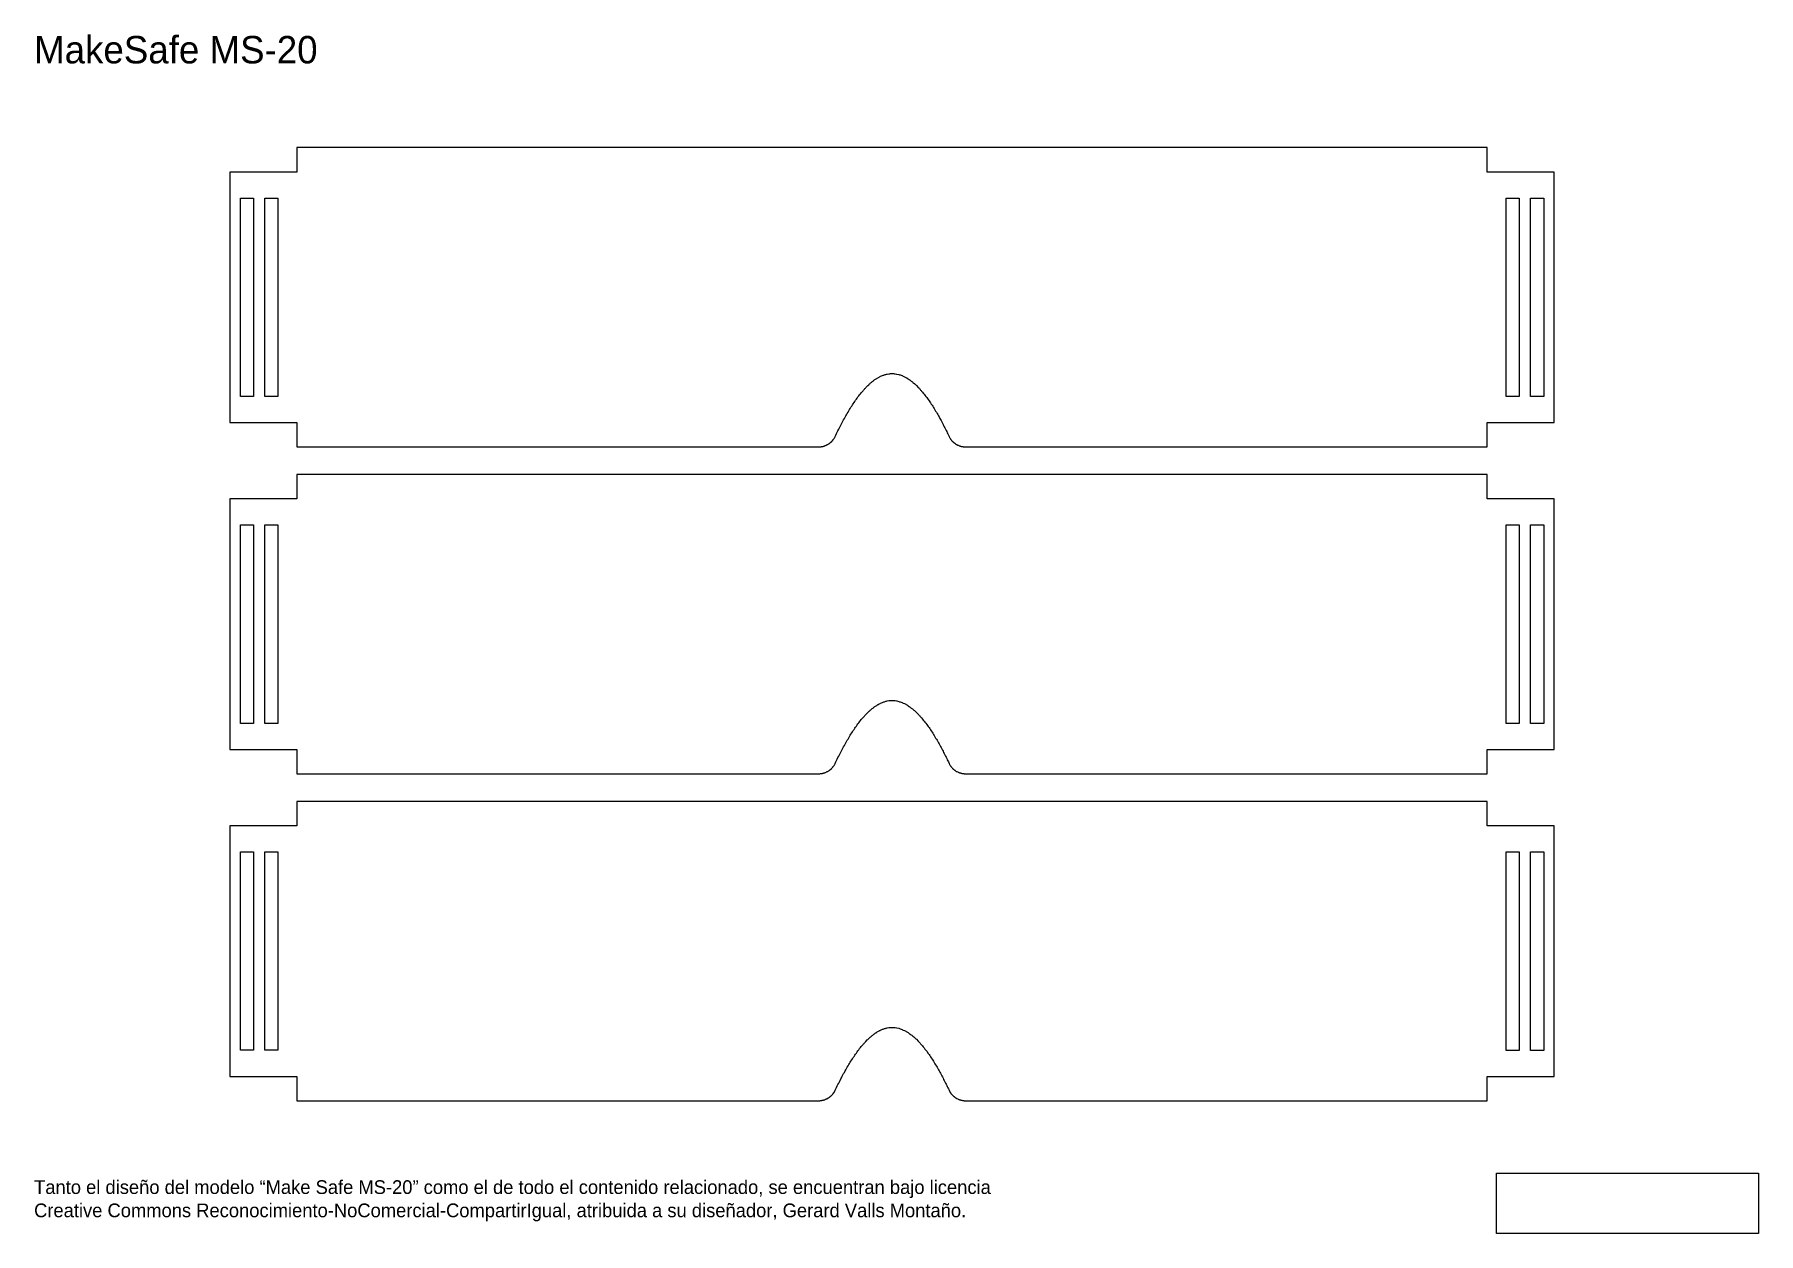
# Model space of a CAD drawing. Header units: centimetres. Extents: x 0.8 to 29, y -20.5 to -0.8.
import ezdxf

# ---------------------------------------------------------------- set-up
doc = ezdxf.new("R2010")
doc.units = ezdxf.units.CM
doc.header["$MEASUREMENT"] = 0
doc.layers.add('Layer 1', color=7, linetype='Continuous')
picture_1 = doc.add_image_def('image1.png', size_in_pixel=(518, 119))

msp = doc.modelspace()

# ---------------------------------------------------------------- linework, layer by layer
at = {"layer": 'Layer 1', "color": 7, "lineweight": 25, "true_color": 0xffffff}
for points in [[(24.602, -3.095), (24.602, -2.696), (5.102, -2.696), (5.102, -3.095), (4.002, -3.095), (4.002, -7.197), (5.102, -7.197), (5.102, -7.596), (13.67, -7.596), (13.676, -7.594), (13.687, -7.594), (13.691, -7.592), (13.701, -7.592), (13.708, -7.59), (13.712, -7.59), (13.716, -7.588), (13.723, -7.588), (13.727, -7.586), (13.733, -7.584), (13.737, -7.584), (13.742, -7.582), (13.748, -7.58), (13.756, -7.575), (13.763, -7.573), (13.771, -7.569), (13.778, -7.567), (13.79, -7.56), (13.797, -7.558), (13.801, -7.556), (13.805, -7.552), (13.814, -7.548), (13.818, -7.544), (13.822, -7.541), (13.826, -7.537), (13.83, -7.535), (13.835, -7.531), (13.839, -7.529), (13.843, -7.524), (13.847, -7.52), (13.852, -7.518), (13.856, -7.514), (13.858, -7.51), (13.862, -7.508), (13.866, -7.503), (13.871, -7.499), (13.873, -7.495), (13.881, -7.486), (13.883, -7.482), (13.888, -7.478), (13.89, -7.474), (13.894, -7.469), (13.896, -7.465), (13.9, -7.461), (13.907, -7.448), (13.911, -7.444), (13.913, -7.438), (13.919, -7.425), (13.932, -7.402), (13.943, -7.378), (13.953, -7.355), (13.964, -7.332), (13.977, -7.309), (13.987, -7.287), (13.998, -7.264), (14.01, -7.241), (14.021, -7.22), (14.034, -7.196), (14.044, -7.175), (14.057, -7.154), (14.07, -7.133), (14.08, -7.11), (14.093, -7.088), (14.104, -7.069), (14.116, -7.048), (14.129, -7.027), (14.142, -7.006), (14.152, -6.987), (14.165, -6.966), (14.178, -6.947), (14.19, -6.928), (14.203, -6.909), (14.216, -6.889), (14.228, -6.87), (14.241, -6.851), (14.254, -6.832), (14.267, -6.815), (14.279, -6.796), (14.292, -6.779), (14.305, -6.762), (14.319, -6.743), (14.332, -6.726), (14.347, -6.71), (14.362, -6.693), (14.377, -6.676), (14.383, -6.667), (14.391, -6.659), (14.398, -6.65), (14.406, -6.642), (14.413, -6.633), (14.421, -6.625), (14.444, -6.602), (14.453, -6.593), (14.468, -6.578), (14.476, -6.57), (14.485, -6.564), (14.493, -6.555), (14.501, -6.549), (14.51, -6.542), (14.518, -6.534), (14.527, -6.528), (14.535, -6.521), (14.544, -6.515), (14.552, -6.506), (14.561, -6.5), (14.571, -6.494), (14.58, -6.487), (14.588, -6.483), (14.599, -6.477), (14.607, -6.47), (14.618, -6.464), (14.626, -6.46), (14.637, -6.453), (14.645, -6.449), (14.656, -6.445), (14.664, -6.439), (14.696, -6.426), (14.705, -6.424), (14.715, -6.42), (14.726, -6.415), (14.736, -6.413), (14.747, -6.409), (14.758, -6.407), (14.768, -6.405), (14.8, -6.398), (14.813, -6.398), (14.823, -6.396), (14.878, -6.396), (14.889, -6.398), (14.899, -6.398), (14.921, -6.403), (14.931, -6.405), (14.963, -6.411), (14.973, -6.415), (14.984, -6.417), (15.016, -6.43), (15.024, -6.434), (15.035, -6.439), (15.056, -6.447), (15.064, -6.453), (15.075, -6.458), (15.084, -6.464), (15.094, -6.468), (15.103, -6.475), (15.113, -6.481), (15.13, -6.494), (15.139, -6.5), (15.149, -6.506), (15.166, -6.519), (15.175, -6.525), (15.183, -6.532), (15.191, -6.54), (15.208, -6.553), (15.217, -6.561), (15.225, -6.568), (15.234, -6.576), (15.24, -6.583), (15.249, -6.591), (15.28, -6.623), (15.289, -6.631), (15.295, -6.64), (15.304, -6.648), (15.312, -6.657), (15.318, -6.665), (15.327, -6.674), (15.333, -6.682), (15.348, -6.699), (15.363, -6.716), (15.376, -6.733), (15.39, -6.752), (15.403, -6.769), (15.418, -6.788), (15.443, -6.822), (15.456, -6.841), (15.469, -6.858), (15.481, -6.877), (15.492, -6.896), (15.505, -6.915), (15.517, -6.932), (15.53, -6.951), (15.541, -6.97), (15.553, -6.991), (15.564, -7.01), (15.577, -7.029), (15.587, -7.048), (15.6, -7.067), (15.611, -7.088), (15.621, -7.107), (15.632, -7.129), (15.642, -7.148), (15.655, -7.167), (15.666, -7.188), (15.676, -7.207), (15.687, -7.228), (15.695, -7.247), (15.706, -7.266), (15.716, -7.287), (15.727, -7.306), (15.735, -7.326), (15.746, -7.347), (15.755, -7.366), (15.765, -7.385), (15.774, -7.404), (15.784, -7.425), (15.791, -7.438), (15.793, -7.444), (15.797, -7.448), (15.803, -7.461), (15.807, -7.465), (15.81, -7.469), (15.814, -7.474), (15.816, -7.478), (15.82, -7.482), (15.822, -7.486), (15.826, -7.491), (15.831, -7.495), (15.833, -7.499), (15.841, -7.508), (15.846, -7.51), (15.848, -7.514), (15.852, -7.518), (15.856, -7.52), (15.86, -7.524), (15.865, -7.529), (15.869, -7.531), (15.873, -7.535), (15.877, -7.537), (15.882, -7.541), (15.886, -7.544), (15.89, -7.548), (15.898, -7.552), (15.903, -7.556), (15.907, -7.558), (15.913, -7.56), (15.926, -7.567), (15.932, -7.569), (15.945, -7.575), (15.951, -7.577), (15.956, -7.58), (15.962, -7.582), (15.966, -7.584), (15.97, -7.584), (15.977, -7.586), (15.981, -7.588), (15.987, -7.588), (15.992, -7.59), (15.996, -7.59), (16.002, -7.592), (16.013, -7.592), (16.017, -7.594), (16.028, -7.594), (16.034, -7.596), (24.602, -7.596), (24.602, -7.197), (25.698, -7.197), (25.698, -3.095), (24.602, -3.095)], [(4.39, -6.771), (4.174, -6.771), (4.174, -3.522), (4.39, -3.522), (4.39, -6.771)], [(4.79, -6.771), (4.574, -6.771), (4.574, -3.522), (4.79, -3.522), (4.79, -6.771)], [(25.126, -6.772), (24.911, -6.772), (24.911, -3.521), (25.126, -3.521), (25.126, -6.772)], [(25.526, -6.772), (25.311, -6.772), (25.311, -3.521), (25.526, -3.521), (25.526, -6.772)], [(24.602, -8.449), (24.602, -8.05), (5.102, -8.05), (5.102, -8.449), (4.002, -8.449), (4.002, -12.551), (5.102, -12.551), (5.102, -12.95), (13.67, -12.95), (13.676, -12.948), (13.687, -12.948), (13.691, -12.946), (13.701, -12.946), (13.708, -12.944), (13.712, -12.944), (13.716, -12.942), (13.723, -12.942), (13.727, -12.939), (13.733, -12.937), (13.737, -12.937), (13.742, -12.935), (13.748, -12.933), (13.756, -12.929), (13.763, -12.927), (13.771, -12.923), (13.778, -12.92), (13.79, -12.914), (13.797, -12.912), (13.801, -12.91), (13.805, -12.906), (13.814, -12.901), (13.818, -12.897), (13.822, -12.895), (13.826, -12.891), (13.83, -12.889), (13.835, -12.884), (13.839, -12.882), (13.843, -12.878), (13.847, -12.874), (13.852, -12.872), (13.856, -12.867), (13.858, -12.863), (13.862, -12.861), (13.866, -12.857), (13.871, -12.853), (13.873, -12.848), (13.881, -12.84), (13.883, -12.836), (13.888, -12.832), (13.89, -12.827), (13.894, -12.823), (13.896, -12.819), (13.9, -12.815), (13.907, -12.802), (13.911, -12.798), (13.913, -12.791), (13.919, -12.779), (13.932, -12.755), (13.943, -12.732), (13.953, -12.709), (13.964, -12.685), (13.977, -12.662), (13.987, -12.641), (13.998, -12.618), (14.01, -12.594), (14.021, -12.573), (14.034, -12.55), (14.044, -12.529), (14.057, -12.508), (14.07, -12.486), (14.08, -12.463), (14.093, -12.442), (14.104, -12.423), (14.116, -12.402), (14.129, -12.381), (14.142, -12.359), (14.152, -12.34), (14.165, -12.319), (14.178, -12.3), (14.19, -12.281), (14.203, -12.262), (14.216, -12.243), (14.228, -12.224), (14.241, -12.205), (14.254, -12.186), (14.267, -12.169), (14.279, -12.15), (14.292, -12.133), (14.305, -12.116), (14.319, -12.097), (14.332, -12.08), (14.347, -12.063), (14.362, -12.046), (14.377, -12.029), (14.383, -12.021), (14.391, -12.012), (14.398, -12.004), (14.406, -11.995), (14.413, -11.987), (14.421, -11.978), (14.444, -11.955), (14.453, -11.947), (14.468, -11.932), (14.476, -11.923), (14.485, -11.917), (14.493, -11.909), (14.501, -11.902), (14.51, -11.896), (14.518, -11.887), (14.527, -11.881), (14.535, -11.875), (14.544, -11.868), (14.552, -11.86), (14.561, -11.854), (14.571, -11.847), (14.58, -11.841), (14.588, -11.837), (14.599, -11.83), (14.607, -11.824), (14.618, -11.818), (14.626, -11.813), (14.637, -11.807), (14.645, -11.803), (14.656, -11.799), (14.664, -11.792), (14.696, -11.78), (14.705, -11.777), (14.715, -11.773), (14.726, -11.769), (14.736, -11.767), (14.747, -11.763), (14.758, -11.76), (14.768, -11.758), (14.8, -11.752), (14.813, -11.752), (14.823, -11.75), (14.878, -11.75), (14.889, -11.752), (14.899, -11.752), (14.921, -11.756), (14.931, -11.758), (14.963, -11.765), (14.973, -11.769), (14.984, -11.771), (15.016, -11.784), (15.024, -11.788), (15.035, -11.792), (15.056, -11.801), (15.064, -11.807), (15.075, -11.811), (15.084, -11.818), (15.094, -11.822), (15.103, -11.828), (15.113, -11.835), (15.13, -11.847), (15.139, -11.854), (15.149, -11.86), (15.166, -11.873), (15.175, -11.879), (15.183, -11.885), (15.191, -11.894), (15.208, -11.907), (15.217, -11.915), (15.225, -11.921), (15.234, -11.93), (15.24, -11.936), (15.249, -11.945), (15.28, -11.976), (15.289, -11.985), (15.295, -11.993), (15.304, -12.002), (15.312, -12.01), (15.318, -12.019), (15.327, -12.027), (15.333, -12.036), (15.348, -12.053), (15.363, -12.07), (15.376, -12.086), (15.39, -12.105), (15.403, -12.122), (15.418, -12.141), (15.443, -12.175), (15.456, -12.194), (15.469, -12.211), (15.481, -12.23), (15.492, -12.249), (15.505, -12.268), (15.517, -12.285), (15.53, -12.304), (15.541, -12.324), (15.553, -12.345), (15.564, -12.364), (15.577, -12.383), (15.587, -12.402), (15.6, -12.421), (15.611, -12.442), (15.621, -12.461), (15.632, -12.482), (15.642, -12.501), (15.655, -12.52), (15.666, -12.542), (15.676, -12.561), (15.687, -12.582), (15.695, -12.601), (15.706, -12.62), (15.716, -12.641), (15.727, -12.66), (15.735, -12.679), (15.746, -12.7), (15.755, -12.719), (15.765, -12.738), (15.774, -12.757), (15.784, -12.779), (15.791, -12.791), (15.793, -12.798), (15.797, -12.802), (15.803, -12.815), (15.807, -12.819), (15.81, -12.823), (15.814, -12.827), (15.816, -12.832), (15.82, -12.836), (15.822, -12.84), (15.826, -12.844), (15.831, -12.848), (15.833, -12.853), (15.841, -12.861), (15.846, -12.863), (15.848, -12.867), (15.852, -12.872), (15.856, -12.874), (15.86, -12.878), (15.865, -12.882), (15.869, -12.884), (15.873, -12.889), (15.877, -12.891), (15.882, -12.895), (15.886, -12.897), (15.89, -12.901), (15.898, -12.906), (15.903, -12.91), (15.907, -12.912), (15.913, -12.914), (15.926, -12.92), (15.932, -12.923), (15.945, -12.929), (15.951, -12.931), (15.956, -12.933), (15.962, -12.935), (15.966, -12.937), (15.97, -12.937), (15.977, -12.939), (15.981, -12.942), (15.987, -12.942), (15.992, -12.944), (15.996, -12.944), (16.002, -12.946), (16.013, -12.946), (16.017, -12.948), (16.028, -12.948), (16.034, -12.95), (24.602, -12.95), (24.602, -12.551), (25.698, -12.551), (25.698, -8.449), (24.602, -8.449)], [(4.39, -12.125), (4.174, -12.125), (4.174, -8.875), (4.39, -8.875), (4.39, -12.125)], [(4.79, -12.125), (4.574, -12.125), (4.574, -8.875), (4.79, -8.875), (4.79, -12.125)], [(25.126, -12.126), (24.911, -12.126), (24.911, -8.874), (25.126, -8.874), (25.126, -12.126)], [(25.526, -12.126), (25.311, -12.126), (25.311, -8.874), (25.526, -8.874), (25.526, -12.126)], [(24.602, -13.803), (24.602, -13.404), (5.102, -13.404), (5.102, -13.803), (4.002, -13.803), (4.002, -17.905), (5.102, -17.905), (5.102, -18.304), (13.67, -18.304), (13.676, -18.302), (13.687, -18.302), (13.691, -18.299), (13.701, -18.299), (13.708, -18.297), (13.712, -18.297), (13.716, -18.295), (13.723, -18.295), (13.727, -18.293), (13.733, -18.291), (13.737, -18.291), (13.742, -18.289), (13.748, -18.287), (13.756, -18.282), (13.763, -18.28), (13.771, -18.276), (13.778, -18.274), (13.79, -18.268), (13.797, -18.266), (13.801, -18.263), (13.805, -18.259), (13.814, -18.255), (13.818, -18.251), (13.822, -18.249), (13.826, -18.244), (13.83, -18.242), (13.835, -18.238), (13.839, -18.236), (13.843, -18.232), (13.847, -18.227), (13.852, -18.225), (13.856, -18.221), (13.858, -18.217), (13.862, -18.215), (13.866, -18.211), (13.871, -18.206), (13.873, -18.202), (13.881, -18.194), (13.883, -18.189), (13.888, -18.185), (13.89, -18.181), (13.894, -18.177), (13.896, -18.172), (13.9, -18.168), (13.907, -18.155), (13.911, -18.151), (13.913, -18.145), (13.919, -18.132), (13.932, -18.109), (13.943, -18.086), (13.953, -18.062), (13.964, -18.039), (13.977, -18.016), (13.987, -17.995), (13.998, -17.971), (14.01, -17.948), (14.021, -17.927), (14.034, -17.904), (14.044, -17.882), (14.057, -17.861), (14.07, -17.84), (14.08, -17.817), (14.093, -17.796), (14.104, -17.777), (14.116, -17.755), (14.129, -17.734), (14.142, -17.713), (14.152, -17.694), (14.165, -17.673), (14.178, -17.654), (14.19, -17.635), (14.203, -17.616), (14.216, -17.597), (14.228, -17.578), (14.241, -17.559), (14.254, -17.54), (14.267, -17.523), (14.279, -17.504), (14.292, -17.487), (14.305, -17.47), (14.319, -17.451), (14.332, -17.434), (14.347, -17.417), (14.362, -17.4), (14.377, -17.383), (14.383, -17.374), (14.391, -17.366), (14.398, -17.357), (14.406, -17.349), (14.413, -17.341), (14.421, -17.332), (14.444, -17.309), (14.453, -17.3), (14.468, -17.286), (14.476, -17.277), (14.485, -17.271), (14.493, -17.262), (14.501, -17.256), (14.51, -17.25), (14.518, -17.241), (14.527, -17.235), (14.535, -17.228), (14.544, -17.222), (14.552, -17.214), (14.561, -17.207), (14.571, -17.201), (14.58, -17.195), (14.588, -17.19), (14.599, -17.184), (14.607, -17.178), (14.618, -17.171), (14.626, -17.167), (14.637, -17.161), (14.645, -17.156), (14.656, -17.152), (14.664, -17.146), (14.696, -17.133), (14.705, -17.131), (14.715, -17.127), (14.726, -17.123), (14.736, -17.12), (14.747, -17.116), (14.758, -17.114), (14.768, -17.112), (14.8, -17.106), (14.813, -17.106), (14.823, -17.103), (14.878, -17.103), (14.889, -17.106), (14.899, -17.106), (14.921, -17.11), (14.931, -17.112), (14.963, -17.118), (14.973, -17.123), (14.984, -17.125), (15.016, -17.137), (15.024, -17.142), (15.035, -17.146), (15.056, -17.154), (15.064, -17.161), (15.075, -17.165), (15.084, -17.171), (15.094, -17.175), (15.103, -17.182), (15.113, -17.188), (15.13, -17.201), (15.139, -17.207), (15.149, -17.214), (15.166, -17.226), (15.175, -17.233), (15.183, -17.239), (15.191, -17.247), (15.208, -17.26), (15.217, -17.269), (15.225, -17.275), (15.234, -17.283), (15.24, -17.29), (15.249, -17.298), (15.28, -17.33), (15.289, -17.338), (15.295, -17.347), (15.304, -17.355), (15.312, -17.364), (15.318, -17.372), (15.327, -17.381), (15.333, -17.389), (15.348, -17.406), (15.363, -17.423), (15.376, -17.44), (15.39, -17.459), (15.403, -17.476), (15.418, -17.495), (15.443, -17.529), (15.456, -17.548), (15.469, -17.565), (15.481, -17.584), (15.492, -17.603), (15.505, -17.622), (15.517, -17.639), (15.53, -17.658), (15.541, -17.677), (15.553, -17.698), (15.564, -17.717), (15.577, -17.736), (15.587, -17.755), (15.6, -17.774), (15.611, -17.796), (15.621, -17.815), (15.632, -17.836), (15.642, -17.855), (15.655, -17.874), (15.666, -17.895), (15.676, -17.914), (15.687, -17.935), (15.695, -17.954), (15.706, -17.973), (15.716, -17.995), (15.727, -18.014), (15.735, -18.033), (15.746, -18.054), (15.755, -18.073), (15.765, -18.092), (15.774, -18.111), (15.784, -18.132), (15.791, -18.145), (15.793, -18.151), (15.797, -18.155), (15.803, -18.168), (15.807, -18.172), (15.81, -18.177), (15.814, -18.181), (15.816, -18.185), (15.82, -18.189), (15.822, -18.194), (15.826, -18.198), (15.831, -18.202), (15.833, -18.206), (15.841, -18.215), (15.846, -18.217), (15.848, -18.221), (15.852, -18.225), (15.856, -18.227), (15.86, -18.232), (15.865, -18.236), (15.869, -18.238), (15.873, -18.242), (15.877, -18.244), (15.882, -18.249), (15.886, -18.251), (15.89, -18.255), (15.898, -18.259), (15.903, -18.263), (15.907, -18.266), (15.913, -18.268), (15.926, -18.274), (15.932, -18.276), (15.945, -18.282), (15.951, -18.285), (15.956, -18.287), (15.962, -18.289), (15.966, -18.291), (15.97, -18.291), (15.977, -18.293), (15.981, -18.295), (15.987, -18.295), (15.992, -18.297), (15.996, -18.297), (16.002, -18.299), (16.013, -18.299), (16.017, -18.302), (16.028, -18.302), (16.034, -18.304), (24.602, -18.304), (24.602, -17.905), (25.698, -17.905), (25.698, -13.803), (24.602, -13.803)], [(4.39, -17.478), (4.174, -17.478), (4.174, -14.229), (4.39, -14.229), (4.39, -17.478)], [(4.79, -17.478), (4.574, -17.478), (4.574, -14.229), (4.79, -14.229), (4.79, -17.478)], [(25.126, -17.479), (24.911, -17.479), (24.911, -14.228), (25.126, -14.228), (25.126, -17.479)], [(25.526, -17.479), (25.311, -17.479), (25.311, -14.228), (25.526, -14.228), (25.526, -17.479)]]:
    msp.add_lwpolyline(points, dxfattribs=at)

# ---------------------------------------------------------------- texts
at = {"layer": 'Layer 1', "color": 179, "true_color": 0x231f20, "insert": (0.795, -1.323), "char_height": 0.44958, "attachment_point": 7}
msp.add_mtext('\\fMyriad Pro|b0|i0|c0|p34;\\W1;MakeSafe MS-20', dxfattribs=at)
at = {"layer": 'Layer 1', "color": 250, "true_color": 0x2b2b2b, "char_height": 0.22479, "attachment_point": 7}
for s, insert in [('\\fMetropolis Regular|b0|i0|c0|p34;\\W1;Tanto el diseño del modelo “Make Safe MS-20” como el de todo el contenido relacionado, se encuentran bajo licencia ', (0.795, -19.899)), ('\\fMetropolis Regular|b0|i0|c0|p34;\\W1;Creative Commons Reconocimiento-NoComercial-CompartirIgual, atribuida a su diseñador, Gerard Valls Montaño.', (0.795, -20.28))]:
    msp.add_mtext(s, dxfattribs=dict(at, insert=insert))

# ---------------------------------------------------------------- pictures from other files: only their frames are drawn
at = {"layer": 'Layer 1'}
image = msp.add_image(picture_1, insert=(24.755, -20.479), size_in_units=(4.291, 0.986), dxfattribs=at)

doc.saveas('drawing.dxf')
